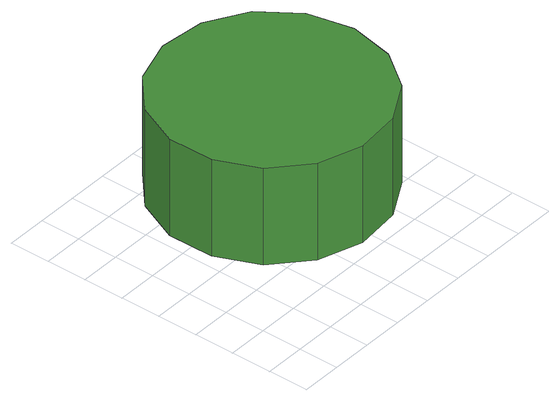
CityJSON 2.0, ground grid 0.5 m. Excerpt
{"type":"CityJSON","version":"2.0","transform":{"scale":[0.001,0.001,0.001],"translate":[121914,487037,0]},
"CityObjects":{
"tree1":{"type":"SolitaryVegetationObject","attributes":{"function":"something"},"geometry":[{"type":"MultiSurface","lod":"1","boundaries":[[[0,1,2,3,4,5,6,7,8,9,10,11,12,13,14]],[[15,16,17,18,19,20,21,22,23,24,25,26,27,28,29]],[[0,29,28,1]],[[1,28,27,2]],[[2,27,26,3]],[[3,26,25,4]],[[4,25,24,5]],[[5,24,23,6]],[[6,23,22,7]],[[7,22,21,8]],[[8,21,20,9]],[[9,20,19,10]],[[10,19,18,11]],[[11,18,17,12]],[[12,17,16,13]],[[13,16,15,14]],[[14,15,29,0]]]}]}
},
"vertices":[
[3363,2027,1459],[3245,2583,1459],[2910,3044,1459],[2418,3328,1459],[1852,3387,1459],[1311,3212,1459],[888,2831,1459],[657,2311,1459],[657,1742,1459],[888,1223,1459],[1311,842,1459],[1852,666,1459],[2418,726,1459],[2910,1010,1459],[3245,1470,1459],[3245,1470,189],[2910,1010,189],[2418,726,189],[1852,666,189],[1311,842,189],[888,1223,189],[657,1742,189],[657,2311,189],[888,2831,189],[1311,3212,189],[1852,3387,189],[2418,3328,189],[2910,3044,189],[3245,2583,189],[3363,2027,189]
]}
